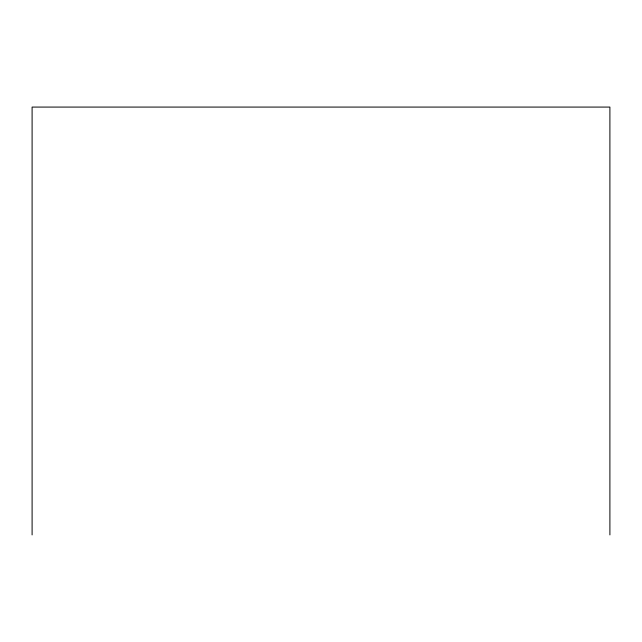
<?xml version="1.0" encoding="UTF-8"?>
<svg xmlns="http://www.w3.org/2000/svg" width="642" height="642" viewBox="0 0 642 642"><rect width="100%" height="100%" fill="white"/><g stroke="black" fill="none" stroke-linecap="round" stroke-linejoin="round"><path stroke-width="0.96" d="M609.9 534.922L609.9 107.078L32.1 107.078L32.1 534.922"/></g></svg>
